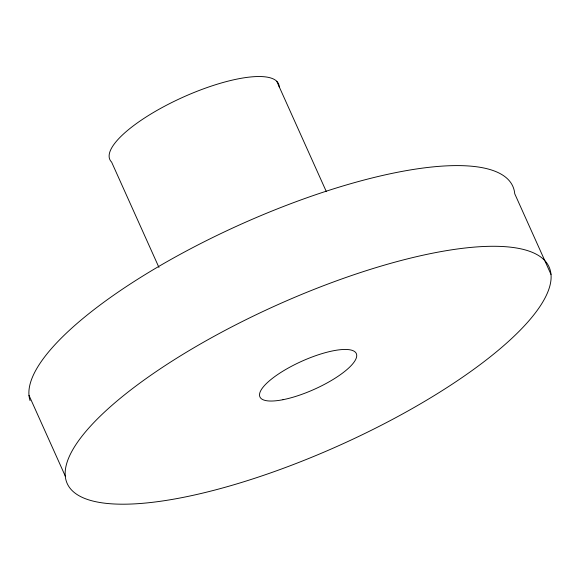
<?xml version="1.0" encoding="UTF-8"?>
<svg xmlns="http://www.w3.org/2000/svg" width="580" height="580" viewBox="0 0 580 580"><rect width="100%" height="100%" fill="white"/><g stroke="black" fill="none" stroke-linecap="round" stroke-linejoin="round"><path stroke-width="0.87" d="M551 274.434A264.146 76.792 -24.2 0 0 180.25 355.989A264.146 76.792 -24.2 0 0 193.14 495.298A264.146 76.792 -24.2 0 0 551 274.434L514.736 193.749A264.146 76.792 -24.2 0 0 256.171 217.601A264.146 76.792 -24.2 0 0 30.066 400.591M276.74 81.265L326.322 191.588M158.956 267.438L111.592 162.052A92.452 26.876 -24.2 0 1 183.396 97.034A92.452 26.876 -24.2 0 1 279.205 86.898M29 395.364L65.264 476.049M282.989 399.7A52.831 15.355 -24.2 0 0 356.714 355.924A52.831 15.355 -24.2 0 0 284.686 370.098A52.831 15.355 -24.2 0 0 282.989 399.7"/></g></svg>
